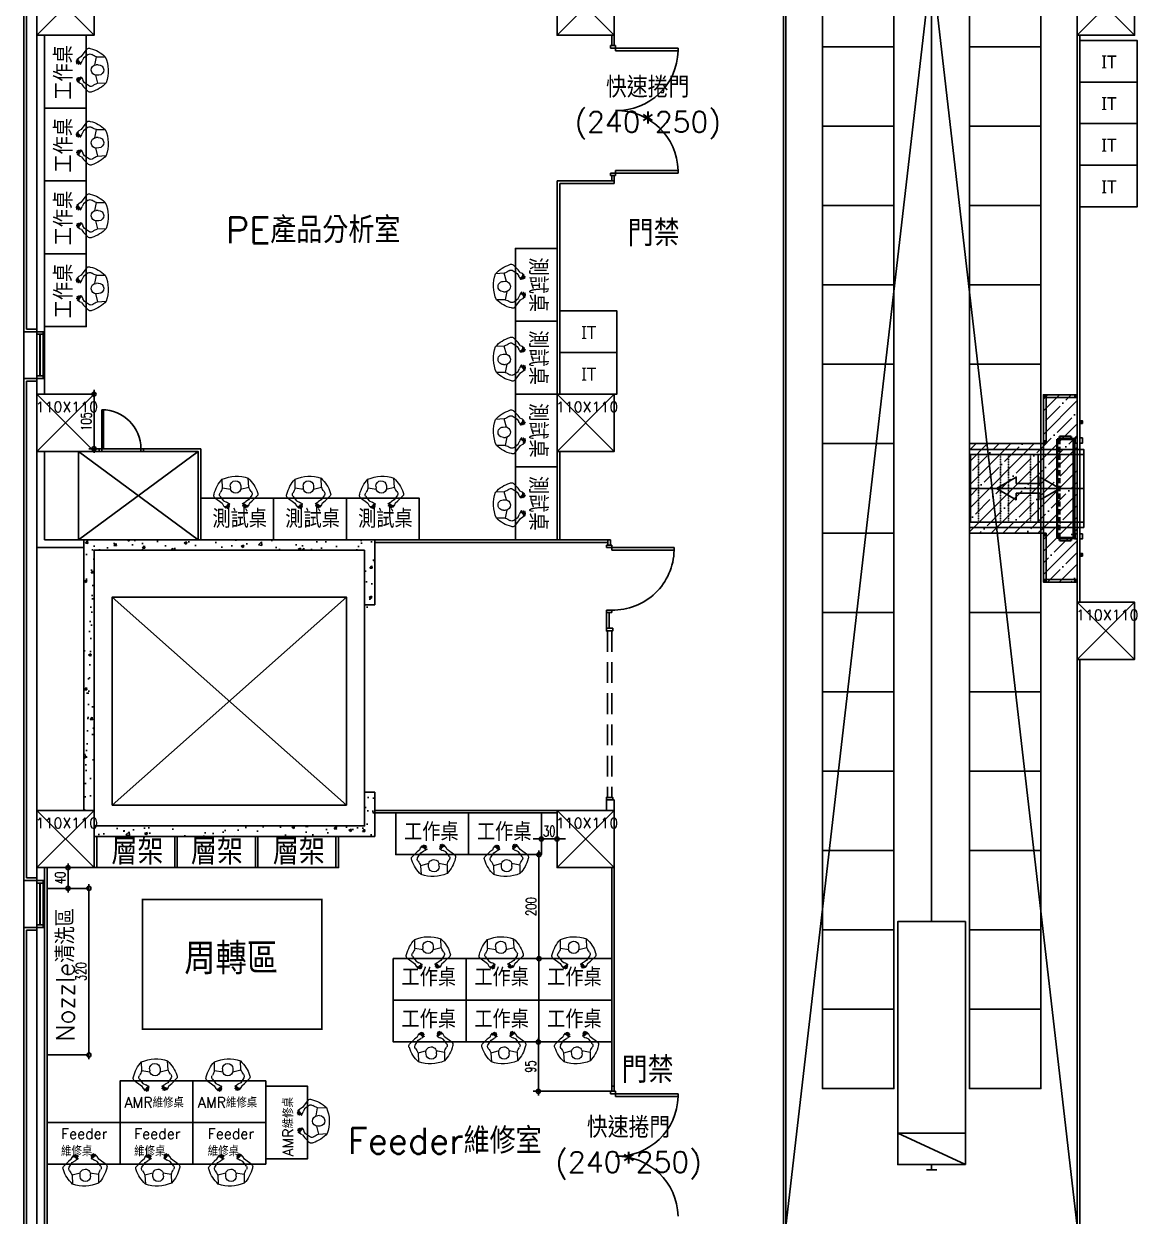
# Model space of a CAD drawing. Extents: x -80 to 56020, y 18240 to 42185.
# Drawn here: x -80 to 2060, y 22075 to 24367 of the extents above; entities that cross this region are included whole.
import ezdxf
from ezdxf.enums import TextEntityAlignment as Align

# ---------------------------------------------------------------- set-up
doc = ezdxf.new("R2010")
doc.units = 0
doc.header["$LTSCALE"] = 200
for name, pattern in [('1', [0.375, 0.25, -0.125]), ('CENTER', [50.8, 31.75, -6.35, 6.35, -6.35]), ('DASHED', [0.75, 0.5, -0.25]), ('HIDDEN', [0.3, 0.2, -0.1]), ('XFAB-L20$0$HIDDEN', [0.3, 0.2, -0.1])]:
    doc.linetypes.add(name, pattern=pattern)
for name, color, linetype in [('003线体&大型设备', 7, 'Continuous'), ('DW', 3, 'Continuous'), ('Murata', 7, 'Continuous'), ('XFAB-L20$0$4', 4, 'Continuous'), ('XFAB-L20$0$8', 8, 'Continuous'), ('XFAB-L20$0$BEAM', 5, 'Continuous'), ('XFAB-L20$0$COL', 1, 'Continuous'), ('XFAB-L20$0$DOR', 4, 'Continuous'), ('XFAB-L20$0$EL', 4, 'Continuous'), ('XFAB-L20$0$Hatch-RC', 8, 'Continuous'), ('XFAB-L20$0$OPEN', 8, 'Continuous'), ('XFAB-L20$0$RCW', 1, 'Continuous'), ('XFAB-L20$0$WALL-C', 6, 'Continuous'), ('XFAB-L20$0$WALL-CR', 5, 'XFAB-L20$0$HIDDEN'), ('XFAB-L20$0$WALL-P', 3, 'Continuous'), ('XFAB-L20$0$WIN', 12, 'Continuous'), ('XFAB-L20$0$WIN-S', 4, 'Continuous'), ('緯穎新設隔間', 151, 'Continuous'), ('緯穎生產設備', 7, 'Continuous')]:
    doc.layers.add(name, color=color, linetype=linetype)
doc.layers.add('2', color=2, linetype='Continuous', lineweight=9)
doc.styles.add('C1', font='SIMPLEX.shx', dxfattribs={"bigfont": 'CHINESET.shx'})
doc.styles.add('DIM', font='simplex.shx', dxfattribs={"bigfont": 'chineset.shx'})
doc.styles.add('Fire', font='times.ttf')
doc.styles.add('SIMPLEX', font='SIMPLEX.shx', dxfattribs={"width": 0.7})
doc.styles.add('XFAB-L20$0$CHINA', font='simplex.shx', dxfattribs={"width": 0.75, "bigfont": 'chineset.shx'})
doc.dimstyles.new('CIRM', dxfattribs={"dimtxt": 20, "dimasz": 8, "dimexe": 10, "dimexo": 0, "dimgap": 5, "dimtad": 1, "dimdsep": 46, "dimtxsty": 'SIMPLEX', "dimblk": 'CIR', "dimcen": 10, "dimdle": 10, "dimclrt": 2, "dimazin": 0, "dimtfac": 1, "dimtix": 1, "dimtmove": 2, "dimatfit": 3, "dimldrblk": 'CIR', "dimfxl": 1, "dimtolj": 1, "dimarcsym": 0})
pattern_1 = [(225, (14551.53, 114736.732), (-22.45064, 22.45064), []), (225, (14551.53, 114714.28), (-22.45064, 22.45064), [39.6875, -7.9375, 0, -7.9375])]

# ---------------------------------------------------------------- blocks, each defined once
blk = doc.blocks.new('XFAB-L20$0$C-110x110')
at = {"layer": 'Defpoints'}
for p, q in [((55, -55), (-55, 55)), ((-55, -55), (55, 55))]:
    blk.add_line(p, q, dxfattribs=at)
at = {"layer": 'XFAB-L20$0$COL'}
blk.add_lwpolyline([(-55, 55), (55, 55), (55, -55), (-55, -55)], close=True, dxfattribs=at)
at = {"layer": 'Defpoints', "style": 'XFAB-L20$0$CHINA'}
blk.add_text('110X110', height=20, dxfattribs=at).set_placement((-57.4, 30.5), align=Align.MIDDLE_LEFT)
blk = doc.blocks.new('XFAB-L20$0$door')
at = {"layer": 'XFAB-L20$0$DOR'}
blk.add_lwpolyline([(0, 1), (0.04, 1), (0.04, 0), (0, 0)], close=True, dxfattribs=at)
blk.add_arc((0, 0), 1, 0, 90, dxfattribs=at)
blk = doc.blocks.new('A$C79E06D5E')
at = {"layer": 'Murata', "color": 2}
for p, q in [((45745, 2750), (45745, 1450)), ((46345, 2750), (45745, 1450)), ((41675, 2100), (0, 2100)), ((46345, 2100), (46445, 2100)), ((46445, 2200), (46445, 2000))]:
    blk.add_line(p, q, dxfattribs=at)
at = {"layer": 'Murata', "color": 3}
for points in [[(23337, 2825), (24862, 2825), (24862, 4200), (23337, 4200)], [(24862, 2825), (26387, 2825), (26387, 4200), (24862, 4200)], [(26387, 2825), (27912, 2825), (27912, 4200), (26387, 4200)], [(27912, 2825), (29437, 2825), (29437, 4200), (27912, 4200)], [(29437, 2825), (30962, 2825), (30962, 4200), (29437, 4200)], [(30962, 2825), (32487, 2825), (32487, 4200), (30962, 4200)], [(32487, 2825), (34212, 2825), (34212, 4200), (32487, 4200)], [(34212, 2825), (35737, 2825), (35737, 4200), (34212, 4200)], [(35737, 2825), (37262, 2825), (37262, 4200), (35737, 4200)], [(37262, 2825), (38787, 2825), (38787, 4200), (37262, 4200)], [(38787, 2825), (40312, 2825), (40312, 4200), (38787, 4200)], [(40312, 2825), (41837, 2825), (41837, 4200), (40312, 4200)], [(41837, 2825), (43362, 2825), (43362, 4200), (41837, 4200)], [(43362, 2825), (44887, 2825), (44887, 4200), (43362, 4200)], [(23337, 0), (24862, 0), (24862, 1375), (23337, 1375)], [(24862, 0), (26387, 0), (26387, 1375), (24862, 1375)], [(26387, 0), (27912, 0), (27912, 1375), (26387, 1375)], [(27912, 0), (29437, 0), (29437, 1375), (27912, 1375)], [(29437, 0), (30962, 0), (30962, 1375), (29437, 1375)], [(30962, 0), (32487, 0), (32487, 1375), (30962, 1375)], [(32487, 0), (34212, 0), (34212, 1375), (32487, 1375)], [(34212, 0), (35737, 0), (35737, 1375), (34212, 1375)], [(35737, 0), (37262, 0), (37262, 1375), (35737, 1375)], [(37262, 0), (38787, 0), (38787, 1375), (37262, 1375)], [(38787, 0), (40312, 0), (40312, 1375), (38787, 1375)], [(40312, 0), (41837, 0), (41837, 1375), (40312, 1375)], [(41837, 0), (43362, 0), (43362, 1375), (41837, 1375)], [(43362, 0), (44887, 0), (44887, 1375), (43362, 1375)]]:
    blk.add_lwpolyline(points, close=True, dxfattribs=at)
at = {"layer": 'Murata', "color": 2}
blk.add_lwpolyline([(46345, 2750), (41675, 2750), (41675, 1450), (46345, 1450)], close=True, dxfattribs=at)
blk = doc.blocks.new('A$C1FCC78F7')
at = {"layer": 'Murata'}
for p, q in [((0, 50), (50, 0)), ((50, 50), (0, 0))]:
    blk.add_line(p, q, dxfattribs=at)
at = {"layer": 'Murata', "color": 4}
blk.add_lwpolyline([(0, 0), (50, 0), (50, 50), (0, 50)], close=True, dxfattribs=at)
blk = doc.blocks.new('A$C77E11BA0')
at = {"layer": 'Murata', "color": 0, "lineweight": 30}
for p, q in [((0, 270), (0, 50)), ((50, 270), (0, 270)), ((45, 290), (45, 340)), ((45, 340), (145, 340)), ((1950, 335), (50, 335)), ((50, 320), (50, 0)), ((50, 320), (1950, 320)), ((1955, 340), (1855, 340)), ((1955, 340), (1855, 340)), ((1950, 0), (1950, 320)), ((1950, 270), (2000, 270)), ((1955, 290), (1955, 340)), ((1955, 290), (1955, 340)), ((2000, 270), (2000, 50)), ((0, 50), (50, 50)), ((2000, 50), (1950, 50)), ((1950, 0), (50, 0))]:
    blk.add_line(p, q, dxfattribs=at)
at = {"layer": 'Murata', "color": 0, "linetype": 'DASHED', "lineweight": 30}
blk.add_line((1950, 50), (50, 50), dxfattribs=at)
blk = doc.blocks.new('A$C1EC04028')
at = {"layer": 'Murata'}
for points in [[(378, 311), (378, 437), (0, 218), (378, 0), (378, 126)], [(378, 311), (837, 311)], [(837, 311), (837, 437), (1216, 218), (837, 0), (837, 126)], [(837, 126), (378, 126)]]:
    blk.add_lwpolyline(points, dxfattribs=at)
blk = doc.blocks.new('A$C6CDF6086')
at = {"layer": 'Murata', "linetype": 'DASHED', "ltscale": 0.005}
for p, q in [((0, 1150), (1300, 1150)), ((0, 725), (1300, 725)), ((0, 575), (1300, 575)), ((0, 150), (1300, 150))]:
    blk.add_line(p, q, dxfattribs=at)
at = {"layer": 'Murata', "color": 4}
blk.add_lwpolyline([(0, 0), (1300, 0), (1300, 1300), (0, 1300)], close=True, dxfattribs=at)
blk = doc.blocks.new('A$C7219ca4d')
at = {"layer": '緯穎新設隔間'}
for p, q in [((2.5, 140), (2.5, 130)), ((7.5, 140), (2.5, 140)), ((7.5, 140), (7.5, 130)), ((0, 130), (0, 125)), ((10, 130), (0, 130)), ((0, 125), (10, 125)), ((7.5, 130), (2.5, 130)), ((10, 125), (10, 130)), ((10, 125), (10, 120)), ((130, 125), (10, 125)), ((10, 120), (130, 120)), ((130, 120), (130, 125)), ((0, 5), (0, 0)), ((10, 5), (0, 5)), ((0, 0), (10, 0)), ((7.5, 5), (2.5, 5)), ((10, 0), (10, 5))]:
    blk.add_line(p, q, dxfattribs=at)
blk.add_arc((12.5, 122.5), 117.5, 268.7811, 358.7811, dxfattribs=at)
blk = doc.blocks.new('MAN')
at = {"layer": '2', "color": 0}
for p, q in [((60858.6, -155354.4, 0), (60870, -155368.7, 0)), ((60840.9, -155370.2, 0), (60823.9, -155370.6, 0)), ((60844.3, -155385.9, 0), (60840.9, -155370.2, 0)), ((60856.4, -155365, 0), (60865.7, -155371.6, 0)), ((60865.7, -155371.6, 0), (60868.6, -155376.9, 0)), ((60869.4, -155379, 0), (60868.6, -155376.9, 0)), ((60871.9, -155383.1, 0), (60869.5, -155379, 0)), ((60870, -155368.7, 0), (60875, -155371.5, 0)), ((60872.3, -155383.2, 0), (60871.8, -155383.1, 0)), ((60873.6, -155382.6, 0), (60872.3, -155383.4, 0)), ((60872.5, -155379.5, 0), (60873.6, -155382.6, 0)), ((60876.1, -155382.8, 0), (60872.6, -155379.1, 0)), ((60873.9, -155377.6, 0), (60877.1, -155381.8, 0)), ((60878.4, -155381.8, 0), (60874, -155377.4, 0)), ((60875, -155371.5, 0), (60879.1, -155374.9, 0)), ((60879.3, -155379.1, 0), (60875.1, -155376.2, 0)), ((60875.1, -155376.2, 0), (60879.5, -155380.9, 0)), ((60875.9, -155374.1, 0), (60875.7, -155374.4, 0)), ((60875.7, -155374.4, 0), (60879.9, -155377.8, 0)), ((60879, -155375.5, 0), (60875.9, -155374.1, 0)), ((60876.9, -155382.7, 0), (60876.1, -155382.8, 0)), ((60877.1, -155381.8, 0), (60876.9, -155382.7, 0)), ((60879.8, -155379.2, 0), (60878.6, -155378.7, 0)), ((60879.4, -155381.6, 0), (60878.8, -155381.8, 0)), ((60879.1, -155374.9, 0), (60879.1, -155375.6, 0)), ((60879.1, -155375.6, 0), (60879.1, -155375.6, 0)), ((60879.5, -155380.9, 0), (60879.4, -155381.6, 0)), ((60880.4, -155378.8, 0), (60879.8, -155379.2, 0)), ((60879.9, -155377.5, 0), (60880.4, -155378.8, 0)), ((60837.9, -155385.6, 0), (60841.8, -155385.6, 0)), ((60837.9, -155405.6, 0), (60841.8, -155405.6, 0)), ((60844.3, -155405.3, 0), (60840.9, -155421, 0)), ((60840.9, -155421, 0), (60823.9, -155420.6, 0)), ((60856.4, -155426.2, 0), (60865.7, -155419.6, 0)), ((60858.6, -155436.8, 0), (60867.7, -155426.9, 0)), ((60865.7, -155419.6, 0), (60868.6, -155414.3, 0)), ((60871.6, -155421.3, 0), (60867.7, -155426.9, 0)), ((60869.4, -155412.2, 0), (60868.6, -155414.3, 0)), ((60871.9, -155408.1, 0), (60869.5, -155412.2, 0)), ((60871.6, -155421.3, 0), (60875, -155419.7, 0)), ((60872.3, -155408, 0), (60871.8, -155408.1, 0)), ((60873.6, -155408.6, 0), (60872.3, -155407.8, 0)), ((60872.5, -155411.8, 0), (60873.6, -155408.6, 0)), ((60876.1, -155408.4, 0), (60872.6, -155412.1, 0)), ((60873.9, -155413.6, 0), (60877.1, -155409.5, 0)), ((60878.4, -155409.4, 0), (60874, -155413.8, 0)), ((60875, -155419.7, 0), (60879.1, -155416.3, 0)), ((60875.1, -155415.1, 0), (60879.5, -155410.3, 0)), ((60879.3, -155412.1, 0), (60875.1, -155415.1, 0)), ((60875.7, -155416.8, 0), (60879.9, -155413.4, 0)), ((60875.9, -155417.1, 0), (60875.7, -155416.8, 0)), ((60879, -155415.7, 0), (60875.9, -155417.1, 0)), ((60876.9, -155408.5, 0), (60876.1, -155408.4, 0)), ((60877.1, -155409.5, 0), (60876.9, -155408.5, 0)), ((60879.8, -155412, 0), (60878.6, -155412.5, 0)), ((60879.4, -155409.6, 0), (60878.8, -155409.4, 0)), ((60879.1, -155415.7, 0), (60879.1, -155415.7, 0)), ((60879.1, -155416.3, 0), (60879.1, -155415.7, 0)), ((60879.5, -155410.3, 0), (60879.4, -155409.6, 0)), ((60880.4, -155412.4, 0), (60879.8, -155412, 0)), ((60879.9, -155413.7, 0), (60880.4, -155412.4, 0))]:
    blk.add_line(p, q, dxfattribs=at)
for centre, radius, start, end in [((60868.2, -155413.2, 0), 61.4, 105.1858, 136.0975), ((60854.9, -155359.2, 0), 6, 52.8107, 118.216), ((60887.7, -155395.6, 0), 68.5, 158.5887, 201.4113), ((60832.3, -155342.5, 0), 29, 287.1051, 307.0444), ((60853.6, -155370.3, 0), 6, 61.666, 128.6143), ((60837.9, -155395.6, 0), 10, 90, 270), ((60841.8, -155395.6, 0), 10, 270, 90), ((60868.2, -155378, 0), 61.4, 223.9025, 254.8142), ((60832.3, -155448.7, 0), 29, 52.9556, 72.8949), ((60853.6, -155420.9, 0), 6, 231.3857, 298.334), ((60854.9, -155432, 0), 6, 241.784, 307.1893)]:
    blk.add_arc(centre, radius, start, end, dxfattribs=at)
blk = doc.blocks.new('CIR')
at = {"color": 0}
blk.add_line((1, 0), (-1, 0), dxfattribs=at)
at = {"color": 3}
blk.add_circle((0, 0), 0.5, dxfattribs=at)
blk = doc.blocks.new('*D218')
at = {"layer": 'Defpoints', "color": 0, "transparency": 16777216}
for p in [(55, 23655), (55, 23550), (55, 23550)]:
    blk.add_point(p, dxfattribs=at)
at = {"layer": '緯穎新設隔間', "color": 0, "lineweight": -2, "transparency": 16777216}
for p, q in [((55, 23655), (45, 23655)), ((55, 23647), (55, 23558)), ((55, 23550), (45, 23550))]:
    blk.add_line(p, q, dxfattribs=at)
at = {"layer": '緯穎新設隔間', "color": 0, "lineweight": -2, "transparency": 16777216, "xscale": 8, "yscale": 8, "zscale": 8}
for p, rotation in [((55, 23655), 90), ((55, 23550), 270)]:
    blk.add_blockref('CIR', p, dxfattribs=dict(at, rotation=rotation))
at = {"layer": '緯穎新設隔間', "color": 2, "transparency": 16777216, "insert": (40, 23602.5), "char_height": 20, "attachment_point": 5, "rotation": 90, "style": 'SIMPLEX'}
blk.add_mtext('\\A1;105', dxfattribs=at)
blk = doc.blocks.new('*D234')
at = {"layer": 'Defpoints', "color": 0, "transparency": 16777216}
for p in [(915, 22800), (915, 22800), (945, 22800)]:
    blk.add_point(p, dxfattribs=at)
at = {"layer": '緯穎生產設備', "color": 0, "lineweight": -2, "transparency": 16777216}
for p, q in [((915, 22800), (915, 22810)), ((945, 22800), (945, 22810)), ((907, 22800), (899, 22800)), ((945, 22800), (915, 22800)), ((953, 22800), (961, 22800))]:
    blk.add_line(p, q, dxfattribs=at)
at = {"layer": '緯穎生產設備', "color": 0, "lineweight": -2, "transparency": 16777216, "xscale": 8, "yscale": 8, "zscale": 8}
blk.add_blockref('CIR', (915, 22800), dxfattribs=at)
at = {"layer": '緯穎生產設備', "color": 0, "lineweight": -2, "transparency": 16777216, "xscale": 8, "yscale": 8, "zscale": 8, "rotation": 180}
blk.add_blockref('CIR', (945, 22800), dxfattribs=at)
at = {"layer": '緯穎生產設備', "color": 2, "transparency": 16777216, "insert": (930, 22815), "char_height": 20, "attachment_point": 5, "style": 'SIMPLEX'}
blk.add_mtext('\\A1;30', dxfattribs=at)
blk = doc.blocks.new('*D235')
at = {"layer": 'Defpoints', "color": 0, "transparency": 16777216}
for p in [(0, 22745), (0, 22705), (5, 22705)]:
    blk.add_point(p, dxfattribs=at)
at = {"layer": '緯穎生產設備', "color": 0, "lineweight": -2, "transparency": 16777216}
for p, q in [((0, 22745), (15, 22745)), ((5, 22737), (5, 22713)), ((0, 22705), (15, 22705))]:
    blk.add_line(p, q, dxfattribs=at)
at = {"layer": '緯穎生產設備', "color": 0, "lineweight": -2, "transparency": 16777216, "xscale": 8, "yscale": 8, "zscale": 8}
for p, rotation in [((5, 22745), 90), ((5, 22705), 270)]:
    blk.add_blockref('CIR', p, dxfattribs=dict(at, rotation=rotation))
at = {"layer": '緯穎生產設備', "color": 2, "transparency": 16777216, "insert": (-10, 22725), "char_height": 20, "attachment_point": 5, "rotation": 90, "style": 'SIMPLEX'}
blk.add_mtext('\\A1;40', dxfattribs=at)
blk = doc.blocks.new('*D236')
at = {"layer": 'Defpoints', "color": 0, "transparency": 16777216}
for p in [(915, 22770), (910, 22570), (915, 22570)]:
    blk.add_point(p, dxfattribs=at)
at = {"layer": '緯穎生產設備', "color": 0, "lineweight": -2, "transparency": 16777216}
for p, q in [((915, 22770), (900, 22770)), ((910, 22762), (910, 22578)), ((915, 22570), (900, 22570))]:
    blk.add_line(p, q, dxfattribs=at)
at = {"layer": '緯穎生產設備', "color": 0, "lineweight": -2, "transparency": 16777216, "xscale": 8, "yscale": 8, "zscale": 8}
for p, rotation in [((910, 22770), 90), ((910, 22570), 270)]:
    blk.add_blockref('CIR', p, dxfattribs=dict(at, rotation=rotation))
at = {"layer": '緯穎生產設備', "color": 2, "transparency": 16777216, "insert": (895, 22670), "char_height": 20, "attachment_point": 5, "rotation": 90, "style": 'SIMPLEX'}
blk.add_mtext('\\A1;200', dxfattribs=at)
blk = doc.blocks.new('*D237')
at = {"layer": 'Defpoints', "color": 0, "transparency": 16777216}
for p in [(1050, 22410), (909, 22315), (1047.5, 22315)]:
    blk.add_point(p, dxfattribs=at)
at = {"layer": '緯穎生產設備', "color": 0, "lineweight": -2, "transparency": 16777216}
for p, q in [((1050, 22410), (899, 22410)), ((909, 22402), (909, 22323)), ((1047.5, 22315), (899, 22315))]:
    blk.add_line(p, q, dxfattribs=at)
at = {"layer": '緯穎生產設備', "color": 0, "lineweight": -2, "transparency": 16777216, "xscale": 8, "yscale": 8, "zscale": 8}
for p, rotation in [((909, 22410), 90), ((909, 22315), 270)]:
    blk.add_blockref('CIR', p, dxfattribs=dict(at, rotation=rotation))
at = {"layer": '緯穎生產設備', "color": 2, "transparency": 16777216, "insert": (894, 22362.5), "char_height": 20, "attachment_point": 5, "rotation": 90, "style": 'SIMPLEX'}
blk.add_mtext('\\A1;95', dxfattribs=at)
blk = doc.blocks.new('*D238')
at = {"layer": 'Defpoints', "color": 0, "transparency": 16777216}
for p in [(45, 22705), (45, 22385), (45, 22385)]:
    blk.add_point(p, dxfattribs=at)
at = {"layer": '緯穎生產設備', "color": 0, "lineweight": -2, "transparency": 16777216}
for p, q in [((45, 22705), (35, 22705)), ((45, 22697), (45, 22393)), ((45, 22385), (35, 22385))]:
    blk.add_line(p, q, dxfattribs=at)
at = {"layer": '緯穎生產設備', "color": 0, "lineweight": -2, "transparency": 16777216, "xscale": 8, "yscale": 8, "zscale": 8}
for p, rotation in [((45, 22705), 90), ((45, 22385), 270)]:
    blk.add_blockref('CIR', p, dxfattribs=dict(at, rotation=rotation))
at = {"layer": '緯穎生產設備', "color": 2, "transparency": 16777216, "insert": (30, 22545), "char_height": 20, "attachment_point": 5, "rotation": 90, "style": 'SIMPLEX'}
blk.add_mtext('\\A1;320', dxfattribs=at)

msp = doc.modelspace()

# ---------------------------------------------------------------- hatches: boundary and pattern name
at = {"layer": 'Murata'}
h = msp.add_hatch(dxfattribs=at)
h.set_pattern_fill('ANSI35', color=2, scale=5, angle=-90)
h.set_pattern_definition(pattern_1)
h.paths.add_polyline_path([(1880, 23653.75), (1880, 23293.75), (1945, 23293.75), (1945, 23653.75)])
h = msp.add_hatch(dxfattribs=at)
h.set_pattern_fill('ANSI35', color=2, scale=5, angle=-90)
h.set_pattern_definition(pattern_1)
h.paths.add_polyline_path([(1737.5, 23560), (1737.5, 23387.5), (1880, 23387.5), (1880, 23560)])
at = {"layer": 'XFAB-L20$0$Hatch-RC'}
h = msp.add_hatch(dxfattribs=at)
h.set_pattern_fill('AR-CONC', color=256, scale=0.3, style=0)
h.set_pattern_definition([(50, (35, 22805), (54.6554, -4.7817), [5.715, -62.865]), (355, (35, 22805), (-10.573, 57.317), [4.572, -50.292]), (100.451, (39.555, 22804.6), (44.0828, 52.535), [4.857, -53.427]), (46.184, (35, 22820.24), (81.324, -12.6127), [8.5725, -94.2975]), (96.636, (41.78, 22819.19), (71.221, 74.228), [7.2855, -80.1405]), (351.184, (35, 22820.24), (71.221, 74.2275), [6.858, -75.438]), (21, (42.62, 22816.43), (45.4845, -30.6797), [5.715, -62.865]), (326, (42.62, 22816.43), (18.5406, 55.2564), [4.572, -50.292]), (71.4514, (46.41, 22813.873), (64.025, 24.577), [4.857, -53.427]), (37.5, (35, 22805), (0.9266, 25.3665), [0, -49.6824, 0, -51.054, 0, -50.4825]), (7.5, (35, 22805), (20.0459, 30.0542), [0, -29.1084, 0, -48.5394, 0, -19.2405]), (327.5, (18.007, 22805), (40.6772, -1.7186), [0, -19.05, 0, -59.436, 0, -78.867]), (317.5, (10.387, 22805), (44.4388, 7.628), [0, -24.765, 0, -39.4716, 0, -56.007])])
h.paths.add_polyline_path([(55, 23355), (350, 23355), (350, 23375), (35, 23375), (35, 23200), (55, 23200)])
h.paths.add_polyline_path([(595, 23375), (350, 23375), (350, 23355), (575, 23355), (575, 23240), (595, 23240)])
h.paths.add_polyline_path([(595, 22890), (575, 22890), (575, 22825), (350, 22825), (350, 22805), (595, 22805)])
h.paths.add_polyline_path([(350, 22825), (55, 22825), (55, 22805), (350, 22805)])
h.paths.add_polyline_path([(55, 23200), (35, 23200), (35, 22855), (55, 22855)])

# ---------------------------------------------------------------- linework, layer by layer
at = {"color": 3}
msp.add_line((-34.999, 20510), (-35, 22745), dxfattribs=at)
at = {"color": 2, "true_color": 0xf1eb1f}
for points in [[(950, 23735), (1060, 23735), (1060, 23815), (950, 23815)], [(950, 23655), (1060, 23655), (1060, 23735), (950, 23735)]]:
    msp.add_lwpolyline(points, close=True, dxfattribs=at)
msp.add_lwpolyline([(55, 22745), (60, 22745), (60, 22805), (55, 22805)], close=True)
at = {"layer": 'DW', "color": 0, "lineweight": 9, "extrusion": (0, 0, -1)}
for p, q in [((1950, 23026.462), (1950, 22956.462)), ((1950, 22873.543), (1950, 22803.543)), ((1950, 22714.797), (1950, 22644.797)), ((1950, 22561.813), (1950, 22491.813))]:
    msp.add_line(p, q, dxfattribs=at)
at = {"layer": 'Murata', "linetype": 'CENTER', "ltscale": 0.1}
msp.add_line((1957.5, 23473.75), (1737.5, 23473.75), dxfattribs=at)
at = {"layer": 'Murata', "color": 2}
for points in [[(1880, 23653.75), (1880, 23293.75), (1945, 23293.75), (1945, 23653.75)], [(1737.5, 23560), (1737.5, 23387.5), (1880, 23387.5), (1880, 23560)]]:
    msp.add_lwpolyline(points, close=True, dxfattribs=at)
at = {"layer": 'Murata', "color": 6}
for points in [[(1880, 23653.75), (1880, 23648.75), (1945, 23648.75), (1945, 23653.75)], [(1880, 23653.75), (1880, 23560), (1885, 23560), (1885, 23653.75)], [(1880, 23293.75), (1880, 23387.5), (1885, 23387.5), (1885, 23293.75)], [(1880, 23293.75), (1880, 23298.75), (1945, 23298.75), (1945, 23293.75)]]:
    msp.add_lwpolyline(points, close=True, dxfattribs=at)
at = {"layer": 'Murata', "color": 30}
for points in [[(1945, 23570.75), (1945, 23560.75), (1940, 23560.75), (1940, 23570.75)], [(1955, 23570.75), (1955, 23560.75), (1950, 23560.75), (1950, 23570.75)], [(1945, 23386.75), (1945, 23376.75), (1940, 23376.75), (1940, 23386.75)], [(1955, 23386.75), (1955, 23376.75), (1950, 23376.75), (1950, 23386.75)]]:
    msp.add_lwpolyline(points, close=True, dxfattribs=at)
at = {"layer": 'Murata', "color": 5}
for points in [[(1957.5, 23538.75), (1737.5, 23538.75), (1737.5, 23548.75), (1957.5, 23548.75)], [(1957.5, 23408.75), (1737.5, 23408.75), (1737.5, 23538.75), (1957.5, 23538.75)], [(1957.5, 23408.75), (1737.5, 23408.75), (1737.5, 23398.75), (1957.5, 23398.75)]]:
    msp.add_lwpolyline(points, close=True, dxfattribs=at)
at = {"layer": 'XFAB-L20$0$4'}
for p, q in [((-49.5, 23770), (-49.5, 23690)), ((-48.5, 23770), (-48.5, 23690)), ((-49.5, 22715), (-49.5, 22635)), ((-48.5, 22715), (-48.5, 22635))]:
    msp.add_line(p, q, dxfattribs=at)
at = {"layer": 'XFAB-L20$0$8'}
for p, q in [((-40, 23775), (-40, 23685)), ((-40, 22720), (-40, 22630))]:
    msp.add_line(p, q, dxfattribs=at)
at = {"layer": 'XFAB-L20$0$8', "linetype": 'ByBlock'}
for p, q in [((70, 23550), (145, 23550)), ((145, 23545), (70, 23545))]:
    msp.add_line(p, q, dxfattribs=at)
at = {"layer": 'XFAB-L20$0$BEAM'}
for p, q in [((-80, 23775), (-80, 23685)), ((-55, 23360), (-55, 22855)), ((-80, 22720), (-80, 22630))]:
    msp.add_line(p, q, dxfattribs=at)
at = {"layer": 'XFAB-L20$0$DOR', "linetype": 'XFAB-L20$0$HIDDEN'}
for p, q in [((1042, 23200), (1042, 22880)), ((1050, 23200), (1050, 22880))]:
    msp.add_line(p, q, dxfattribs=at)
at = {"layer": 'XFAB-L20$0$DOR', "linetype": 'ByBlock'}
for points in [[(65, 23545), (70, 23545), (70, 23550), (65, 23550)], [(150, 23545), (145, 23545), (145, 23550), (150, 23550)]]:
    msp.add_lwpolyline(points, dxfattribs=at)
at = {"layer": 'XFAB-L20$0$DOR'}
for points in [[(1040, 23205), (1040, 23200), (1052, 23200), (1052, 23205)], [(1040, 22875), (1040, 22880), (1052, 22880), (1052, 22875)]]:
    msp.add_lwpolyline(points, dxfattribs=at)
at = {"layer": 'XFAB-L20$0$EL'}
for p, q in [((90, 23265), (540, 22865)), ((90, 22865), (540, 23265))]:
    msp.add_line(p, q, dxfattribs=at)
msp.add_lwpolyline([(90, 22865), (540, 22865), (540, 23265), (90, 23265)], close=True, dxfattribs=at)
at = {"layer": 'XFAB-L20$0$OPEN'}
for p, q in [((1945, 26915), (1385, 22055)), ((1385, 26915), (1945, 22055)), ((25, 23375), (255, 23545)), ((255, 23375), (25, 23545))]:
    msp.add_line(p, q, dxfattribs=at)
msp.add_lwpolyline([(1385, 26915), (1945, 26915), (1945, 22055), (1385, 22055)], close=True, dxfattribs=at)
msp.add_lwpolyline([(65, 23545), (25, 23545), (25, 23375), (255, 23375), (255, 23545), (150, 23545)], dxfattribs=at)
at = {"layer": 'XFAB-L20$0$OPEN', "linetype": 'ByBlock'}
msp.add_lwpolyline([(575, 23355), (575, 22825), (55, 22825), (55, 23355), (575, 23355)], dxfattribs=at)
at = {"layer": 'XFAB-L20$0$RCW'}
for p, q in [((35, 22855), (35, 23375)), ((595, 23375), (35, 23375)), ((55, 22855), (55, 23355)), ((575, 23355), (55, 23355)), ((575, 23355), (575, 23250)), ((595, 23375), (595, 23250)), ((575, 23250), (595, 23250)), ((575, 22890), (575, 22825)), ((575, 22890), (595, 22890)), ((595, 22890), (595, 22805))]:
    msp.add_line(p, q, dxfattribs=at)
at = {"layer": 'XFAB-L20$0$RCW', "linetype": 'ByBlock'}
for p, q in [((575, 22825), (55, 22825)), ((595, 22805), (55, 22805))]:
    msp.add_line(p, q, dxfattribs=at)
at = {"layer": 'XFAB-L20$0$WALL-C'}
for p, q in [((-80, 23775), (-80, 24675)), ((-75, 23780), (-75, 24670)), ((-55, 23775), (-80, 23775)), ((-55, 23780), (-75, 23780)), ((-80, 22720), (-80, 23685)), ((-55, 23685), (-80, 23685)), ((-75, 22725), (-75, 23680)), ((-55, 23680), (-75, 23680)), ((-55, 22720), (-80, 22720)), ((-55, 22725), (-75, 22725)), ((-80, 21895), (-80, 22630)), ((-55, 22630), (-80, 22630)), ((-75, 21900), (-75, 22625)), ((-55, 22625), (-75, 22625))]:
    msp.add_line(p, q, dxfattribs=at)
at = {"layer": 'XFAB-L20$0$WALL-CR', "linetype": 'Continuous'}
for p, q in [((1380, 22050), (1380, 26920)), ((1385, 22055), (1385, 26915)), ((1945, 23255), (1945, 24345)), ((1950, 23255), (1950, 24345)), ((55, 23550), (65, 23550)), ((55, 23545), (65, 23545)), ((65, 23545), (65, 23550)), ((150, 23550), (260, 23550)), ((150, 23545), (150, 23550)), ((150, 23545), (255, 23545)), ((255, 23375), (255, 23545)), ((260, 23375), (260, 23550)), ((1945, 22055), (1945, 23145)), ((1950, 22055), (1950, 23145))]:
    msp.add_line(p, q, dxfattribs=at)
at = {"layer": 'XFAB-L20$0$WALL-P'}
for p, q in [((-55, 23775), (-55, 24345)), ((-40, 23775), (-40, 24345)), ((-55, 23775), (-55, 23835)), ((-55, 23775), (-40, 23775)), ((-55, 23655), (-55, 23685)), ((-55, 23685), (-40, 23685)), ((-40, 23655), (-40, 23685)), ((-55, 23545), (-55, 23360)), ((-40, 23545), (-40, 23375)), ((35, 23360), (-55, 23360)), ((-55, 22720), (-55, 23360)), ((-55, 22720), (-55, 23360)), ((-55, 22720), (-55, 23360)), ((35, 23375), (-40, 23375)), ((-55, 22720), (-55, 22745)), ((-40, 22720), (-40, 22745)), ((-55, 22720), (-40, 22720)), ((-55, 21895), (-55, 22630)), ((-55, 21895), (-55, 22630)), ((-55, 21895), (-55, 22630)), ((-55, 21895), (-55, 22630)), ((-55, 22630), (-40, 22630)), ((-40, 21895), (-40, 22630))]:
    msp.add_line(p, q, dxfattribs=at)
at = {"layer": 'XFAB-L20$0$WIN', "linetype": 'ByBlock'}
for p, q in [((-55, 23690), (-55, 23770)), ((-43, 23690), (-43, 23770)), ((-55, 22635), (-55, 22715)), ((-43, 22635), (-43, 22715))]:
    msp.add_line(p, q, dxfattribs=at)
at = {"layer": 'XFAB-L20$0$WIN-S'}
for points in [[(-43, 23775), (-43, 23770), (-55, 23770), (-55, 23775)], [(-43, 23690), (-43, 23685), (-55, 23685), (-55, 23690)], [(-43, 22720), (-43, 22715), (-55, 22715), (-55, 22720)], [(-43, 22635), (-43, 22630), (-55, 22630), (-55, 22635)]]:
    msp.add_lwpolyline(points, close=True, dxfattribs=at)
at = {"layer": '緯穎新設隔間'}
for p, q in [((1050, 24345), (1050, 24325)), ((1055, 24345), (1050, 24345)), ((1055, 24345), (1055, 24325)), ((1047.5, 24325), (1047.5, 24320)), ((1057.5, 24325), (1047.5, 24325)), ((1047.5, 24320), (1057.5, 24320)), ((1057.5, 24325), (1052.5, 24325)), ((1057.5, 24320), (1057.5, 24325)), ((1057.5, 24320), (1057.5, 24315)), ((1177.5, 24320), (1057.5, 24320)), ((1177.5, 24315), (1177.5, 24320)), ((1057.5, 24315), (1177.5, 24315)), ((945, 24065), (1050, 24065)), ((945, 24065), (945, 23985)), ((1047.5, 24075), (1047.5, 24080)), ((1047.5, 24080), (1057.5, 24080)), ((1057.5, 24075), (1047.5, 24075)), ((1050, 24075), (1050, 24065)), ((1055, 24075), (1050, 24075)), ((1055, 24075), (1050, 24075)), ((1055, 24065), (1050, 24065)), ((1055, 24075), (1055, 24060)), ((1057.5, 24080), (1057.5, 24085)), ((1057.5, 24085), (1177.5, 24085)), ((1057.5, 24080), (1057.5, 24075)), ((1177.5, 24080), (1057.5, 24080)), ((1177.5, 24085), (1177.5, 24080)), ((950, 24060), (1055, 24060)), ((950, 24060), (950, 23980)), ((945, 23985), (945, 23655)), ((950, 23980), (950, 23655)), ((945, 23545), (945, 23375)), ((950, 23545), (950, 23375)), ((945, 23375), (945, 23486.69)), ((595, 23375), (1047.5, 23375)), ((595, 23370), (1042.5, 23370)), ((1040, 23235), (1040, 23205)), ((1045, 23235), (1045, 23205)), ((1040, 23205), (1052, 23205)), ((1040, 22875), (1055, 22875)), ((1040, 22875), (1040, 22855)), ((1055, 22875), (1055, 22855)), ((595, 22855), (945, 22855)), ((595, 22850), (945, 22850)), ((1050, 22745), (1050, 22325)), ((1050, 22745), (1055, 22745)), ((1055, 22745), (1055, 22325)), ((1050, 22325), (1050, 22315)), ((1055, 22325), (1050, 22325)), ((1055, 22325), (1055, 22315)), ((1047.5, 22315), (1047.5, 22310)), ((1057.5, 22315), (1047.5, 22315)), ((1047.5, 22310), (1057.5, 22310)), ((1055, 22315), (1050, 22315)), ((1057.5, 22310), (1057.5, 22315)), ((1057.5, 22310), (1057.5, 22305)), ((1177.5, 22310), (1057.5, 22310)), ((1057.5, 22305), (1177.5, 22305)), ((1177.5, 22305), (1177.5, 22310))]:
    msp.add_line(p, q, dxfattribs=at)
for centre, start, end in [((1060, 24317.5), 268.781125, 358.781125), ((1060, 24082.5), 1.218875, 91.218875), ((1060, 22307.5), 268.781125, 358.781125), ((1060, 22072.5), 1.218875, 91.218875)]:
    msp.add_arc(centre, 117.527, start, end, dxfattribs=at)
at = {"layer": '緯穎生產設備'}
for points in [[(-40, 24345), (-40, 24205), (40, 24205), (40, 24345)], [(-40, 24205), (-40, 24065), (40, 24065), (40, 24205)], [(-40, 24065), (-40, 23925), (40, 23925), (40, 24065)], [(945, 23795), (945, 23935), (865, 23935), (865, 23795)], [(-40, 23925), (-40, 23785), (40, 23785), (40, 23925)], [(945, 23655), (945, 23795), (865, 23795), (865, 23655)], [(945, 23515), (945, 23655), (865, 23655), (865, 23515)], [(945, 23375), (945, 23515), (865, 23515), (865, 23375)], [(260, 23375), (400, 23375), (400, 23455), (260, 23455)], [(400, 23375), (540, 23375), (540, 23455), (400, 23455)], [(540, 23375), (680, 23375), (680, 23455), (540, 23455)], [(775, 22850), (635, 22850), (635, 22770), (775, 22770)], [(915, 22850), (775, 22850), (775, 22770), (915, 22770)], [(60, 22744.999), (210, 22744.999), (210, 22804.999), (60, 22804.999)], [(210, 22744.999), (215, 22744.999), (215, 22804.999), (210, 22804.999)], [(215, 22745), (365, 22745), (365, 22805), (215, 22805)], [(365, 22744.999), (370, 22744.999), (370, 22804.999), (365, 22804.999)], [(370, 22744.999), (520, 22744.999), (520, 22804.999), (370, 22804.999)], [(520, 22744.999), (525, 22744.999), (525, 22804.999), (520, 22804.999)], [(520, 22744.999), (525, 22744.999), (525, 22804.999), (520, 22804.999)], [(630, 22490), (770, 22490), (770, 22570), (630, 22570)], [(770, 22490), (910, 22490), (910, 22570), (770, 22570)], [(910, 22490), (1050, 22490), (1050, 22570), (910, 22570)], [(770, 22490), (630, 22490), (630, 22410), (770, 22410)], [(910, 22490), (770, 22490), (770, 22410), (910, 22410)], [(1050, 22490), (910, 22490), (910, 22410), (1050, 22410)], [(105, 22255), (245, 22255), (245, 22335), (105, 22335)], [(245, 22255), (385, 22255), (385, 22335), (245, 22335)], [(385, 22325), (385, 22185), (465, 22185), (465, 22325)], [(105, 22255), (-35, 22255), (-35, 22175), (105, 22175)], [(245, 22255), (105, 22255), (105, 22175), (245, 22175)], [(385, 22255), (245, 22255), (245, 22175), (385, 22175)]]:
    msp.add_lwpolyline(points, close=True, dxfattribs=at)
at = {"layer": '緯穎生產設備', "color": 2, "true_color": 0xf1eb1f}
for points in [[(1950, 24255), (2060, 24255), (2060, 24335), (1950, 24335)], [(1950, 24175), (2060, 24175), (2060, 24255), (1950, 24255)], [(1950, 24095), (2060, 24095), (2060, 24175), (1950, 24175)], [(1950, 24015), (2060, 24015), (2060, 24095), (1950, 24095)]]:
    msp.add_lwpolyline(points, close=True, dxfattribs=at)
at = {"layer": '緯穎生產設備', "linetype": '1', "const_width": 3}
msp.add_lwpolyline([(-35, 22705), (45, 22705), (45, 22385), (-35, 22385)], close=True, dxfattribs=at)
at = {"layer": '緯穎生產設備', "linetype": 'HIDDEN', "ltscale": 2, "const_width": 3}
msp.add_lwpolyline([(493, 22683.5), (493, 22434.5), (148, 22434.5), (148, 22683.5)], close=True, dxfattribs=at)

# ---------------------------------------------------------------- block references
at = {"layer": 'Murata'}
for name, p, xscale, yscale, zscale, rotation in [('A$C79E06D5E', (1455, 26808.75), 0.09999999999854481, 0.09999999999854481, 0.09999999999854481, 270), ('A$C77E11BA0', (1906, 23573.75), 0.09999999999854481, 0.09999999999854481, 0.09999999999854481, 270), ('A$C6CDF6086', (1870, 23538.75), -0.09999999999854481, 0.1000000000000227, 0.1, 90)]:
    msp.add_blockref(name, p, dxfattribs=dict(at, xscale=xscale, yscale=yscale, zscale=zscale, rotation=rotation))
at = {"layer": 'Murata', "color": 6}
for p, xscale, yscale, zscale, rotation in [((1885, 23653.75), -0.09999999999854481, 0.1000000000000227, 0.1, 90), ((1885, 23653.75), -0.09999999999854481, 0.1000000000000227, 0.1, 90), ((1945, 23653.75), -0.09999999999854481, 0.1000000000000227, 0.1, 90), ((1950, 23603.75), 0.09999999999854481, 0.09999999999854481, 0.09999999999854481, 270), ((1885, 23565), -0.09999999999854481, 0.1000000000000227, 0.1, 90), ((1885, 23382.5), 0.09999999999854481, 0.09999999999854481, 0.09999999999854481, 90), ((1950, 23343.75), -0.09999999999854481, 0.1000000000000227, 0.1, 270), ((1885, 23298.75), -0.09999999999854481, 0.1000000000000227, 0.1, 90), ((1885, 23293.75), 0.09999999999854481, 0.09999999999854481, 0.09999999999854481, 90), ((1945, 23298.75), -0.09999999999854481, 0.1000000000000227, 0.1, 90)]:
    msp.add_blockref('A$C1FCC78F7', p, dxfattribs=dict(at, xscale=xscale, yscale=yscale, zscale=zscale, rotation=rotation))
at = {"layer": 'Murata', "xscale": -0.1000000000000227, "yscale": 0.1000000000000227, "zscale": 0.1}
msp.add_blockref('A$C1EC04028', (1911.374, 23451.92), dxfattribs=at)
at = {"layer": 'XFAB-L20$0$COL'}
for p in [(0, 24400), (1000, 24400), (2000, 24400), (0, 23600), (1000, 23600), (2000, 23200), (0, 22800), (1000, 22800)]:
    msp.add_blockref('XFAB-L20$0$C-110x110', p, dxfattribs=at)
at = {"layer": 'XFAB-L20$0$DOR', "linetype": 'ByBlock', "xscale": 75, "yscale": 75, "zscale": 75}
msp.add_blockref('XFAB-L20$0$door', (70, 23550), dxfattribs=at)
at = {"layer": '緯穎新設隔間'}
msp.add_blockref('A$C7219ca4d', (1040, 23235), dxfattribs=at)
at = {"layer": '緯穎生產設備', "color": 0, "linetype": 'ByBlock', "lineweight": 20, "xscale": -1}
for p, rotation in [((55189.137, 181790.715, 0), 2.091669944860657), ((55189.137, 181650.715, 0), 2.091669944860657), ((55189.137, 181510.715, 0), 2.091669944860657), ((-54284.137, -133650.715, 0), 182.0916699448607), ((55189.137, 181370.715, 0), 2.091669944860657), ((-54284.137, -133790.715, 0), 182.0916699448607), ((-54284.137, -133930.715, 0), 182.0916699448607), ((-157185.715, 78604.137, 0), 92.09166994486064), ((-157045.715, 78604.137, 0), 92.09166994486064), ((-156905.715, 78604.137, 0), 92.09166994486064), ((-54284.137, -134070.715, 0), 182.0916699448607), ((158220.715, -32379.137, 0), 272.0916699448607), ((158360.715, -32379.137, 0), 272.0916699448607), ((-156815.715, 77719.137, 0), 92.09166994486064), ((-156675.715, 77719.137, 0), 92.09166994486064), ((-156535.715, 77719.137, 0), 92.09166994486064), ((158215.715, -32739.137, 0), 272.0916699448607), ((158355.715, -32739.137, 0), 272.0916699448607), ((158495.715, -32739.137, 0), 272.0916699448607), ((-157340.715, 77484.137, 0), 92.09166994486064), ((-157200.715, 77484.137, 0), 92.09166994486064), ((55614.137, 179770.715, 0), 2.091669944860657), ((157550.715, -32974.137, 0), 272.0916699448607), ((157690.715, -32974.137, 0), 272.0916699448607), ((157830.715, -32974.137, 0), 272.0916699448607)]:
    msp.add_blockref('MAN', p, dxfattribs=dict(at, rotation=rotation))

# ---------------------------------------------------------------- texts
at = {"color": 3, "attachment_point": 1, "style": 'DIM'}
for s, width, heights, insert, char_height in [('\\pxqc;{\\C6;快速捲門\\P(240*250)}', 350.82918, [170.755], (943.762, 24264.972), 40), ('PE產品分析室', 430.95603, [69.904], (308, 23995.5), 50), ('\\pxqc;{\\C6;快速捲門\\P(240*250)}', 350.82918, [170.755], (907, 22265.619), 40), ('Feeder維修室', 443.39784, [53.112], (542.5, 22244.869), 50)]:
    msp.add_mtext_dynamic_manual_height_columns(s, width=width, gutter_width=189.286, heights=heights, dxfattribs=dict(at, insert=insert, char_height=char_height))
at = {"layer": '003线体&大型设备', "color": 251, "linetype": 'ByBlock', "char_height": 25, "width": 37.17392, "attachment_point": 9, "rotation": 359.999985, "style": 'Fire'}
for insert in [(2020.469, 24281.042, -207.186), (1020.469, 23761.042, -207.186), (1020.469, 23681.042, -207.186)]:
    msp.add_mtext('{\\fMicrosoft JhengHei|b0|i0|c136|p34;\\C256;IT}', dxfattribs=dict(at, insert=insert))
at = {"layer": '緯穎新設隔間', "char_height": 50, "attachment_point": 1, "style": 'DIM'}
for insert in [(1080.739, 23989.451), (1069.057, 22381.133)]:
    msp.add_mtext_dynamic_manual_height_columns('{\\C3;門禁}', width=115.06919, gutter_width=150, heights=[57.032], dxfattribs=dict(at, insert=insert))
at = {"layer": '緯穎生產設備', "attachment_point": 1, "style": 'C1'}
for s, width, gutter_width, heights, insert, char_height, rotation in [('工作桌', 106.85926, 1069.173, [0], (-21.077, 24220.868), 35, 90), ('工作桌', 106.85926, 1069.173, [0], (-21.077, 24080.868), 35, 90), ('工作桌', 106.85926, 1069.173, [0], (-21.077, 23940.868), 35, 90), ('工作桌', 106.85926, 1069.173, [0], (-21.077, 23800.868), 35, 90), ('測試桌', 106.85926, 1069.173, [0], (926, 23917.859), 35, 270), ('測試桌', 106.85926, 1069.173, [0], (926, 23777.859), 35, 270), ('測試桌', 106.85926, 1069.173, [0], (926, 23637.859), 35, 270), ('測試桌', 106.85926, 1069.173, [0], (926, 23497.859), 35, 270), ('Nozzle清洗區', 507.24322, 17.994, [67.902], (-17.751, 22410.456), 35, 90), ('AMR維修桌', 130.24371, 1069.173, [20.098], (418, 22190), 20, 90)]:
    msp.add_mtext_dynamic_manual_height_columns(s, width=width, gutter_width=gutter_width, heights=heights, dxfattribs=dict(at, insert=insert, char_height=char_height, rotation=rotation))
at = {"layer": '緯穎生產設備', "color": 251, "linetype": 'ByBlock', "char_height": 25, "width": 37.17392, "attachment_point": 9, "rotation": 359.999985, "style": 'Fire'}
for insert in [(2020.469, 24201.042, -207.186), (2020.469, 24121.042, -207.186), (2020.469, 24041.042, -207.186)]:
    msp.add_mtext('{\\fMicrosoft JhengHei|b0|i0|c136|p34;\\C256;IT}', dxfattribs=dict(at, insert=insert))
at = {"layer": '緯穎生產設備', "attachment_point": 1, "style": 'C1'}
for s, width, gutter_width, heights, insert, char_height in [('測試桌', 106.85926, 1069.173, [0], (282.5, 23433), 35), ('測試桌', 106.85926, 1069.173, [0], (422.5, 23433), 35), ('測試桌', 106.85926, 1069.173, [0], (562.5, 23433), 35), ('工作桌', 106.85926, 1069.173, [0], (650.868, 22831.077), 35), ('工作桌', 106.85926, 1069.173, [0], (790.868, 22831.077), 35), ('層架', 112.35777, 17.994, [55.664], (88.364, 22800.664), 50), ('層架', 112.35777, 17.994, [55.664], (241.142, 22800.664), 50), ('層架', 112.35777, 17.994, [55.664], (398.642, 22800.664), 50), ('周轉區', 183.06392, 17.994, [55.665], (228.5, 22600), 60), ('工作桌', 106.85926, 1069.173, [0], (645.868, 22551.577), 35), ('工作桌', 106.85926, 1069.173, [0], (785.868, 22551.577), 35), ('工作桌', 106.85926, 1069.173, [0], (925.868, 22551.577), 35), ('工作桌', 106.85926, 1069.173, [0], (645.868, 22471.077), 35), ('工作桌', 106.85926, 1069.173, [0], (785.868, 22471.077), 35), ('工作桌', 106.85926, 1069.173, [0], (925.868, 22471.077), 35), ('AMR維修桌', 130.24371, 1069.173, [20.098], (113.5, 22303.5), 20), ('AMR維修桌', 130.24371, 1069.173, [20.098], (254.5, 22303.5), 20), ('Feeder維修桌', 106.85926, 1069.173, [0], (-8.5, 22243.5), 20), ('Feeder維修桌', 106.85926, 1069.173, [0], (132, 22243.5), 20), ('Feeder維修桌', 106.85926, 1069.173, [0], (273.5, 22243.5), 20)]:
    msp.add_mtext_dynamic_manual_height_columns(s, width=width, gutter_width=gutter_width, heights=heights, dxfattribs=dict(at, insert=insert, char_height=char_height))

# ---------------------------------------------------------------- dimensions: what is measured, and where the dimension line sits
at = {"layer": '緯穎新設隔間'}
dim = msp.add_linear_dim(base=(55, 23550), p1=(55, 23655), p2=(55, 23550), angle=90, dimstyle='CIRM', dxfattribs=at)
dim.commit()
dim.dimension.update_dxf_attribs({"geometry": '*D218', "text_midpoint": (40, 23602.5)})
at = {"layer": '緯穎生產設備'}
dim = msp.add_linear_dim(base=(915, 22800), p1=(945, 22800), p2=(915, 22800), dimstyle='CIRM', dxfattribs=at)
dim.commit()
dim.dimension.update_dxf_attribs({"geometry": '*D234', "text_midpoint": (930, 22815)})
for base, p1, p2, picture, middle in [((910, 22570), (915, 22770), (915, 22570), '*D236', (895, 22670)), ((5, 22705), (0, 22745), (0, 22705), '*D235', (-10, 22725)), ((45, 22385), (45, 22705), (45, 22385), '*D238', (30, 22545)), ((909, 22315), (1050, 22410), (1047.5, 22315), '*D237', (894, 22362.5))]:
    dim = msp.add_linear_dim(base=base, p1=p1, p2=p2, angle=90, dimstyle='CIRM', dxfattribs=at)
    dim.commit()
    dim.dimension.update_dxf_attribs({"geometry": picture, "text_midpoint": middle})

doc.saveas('drawing.dxf')
